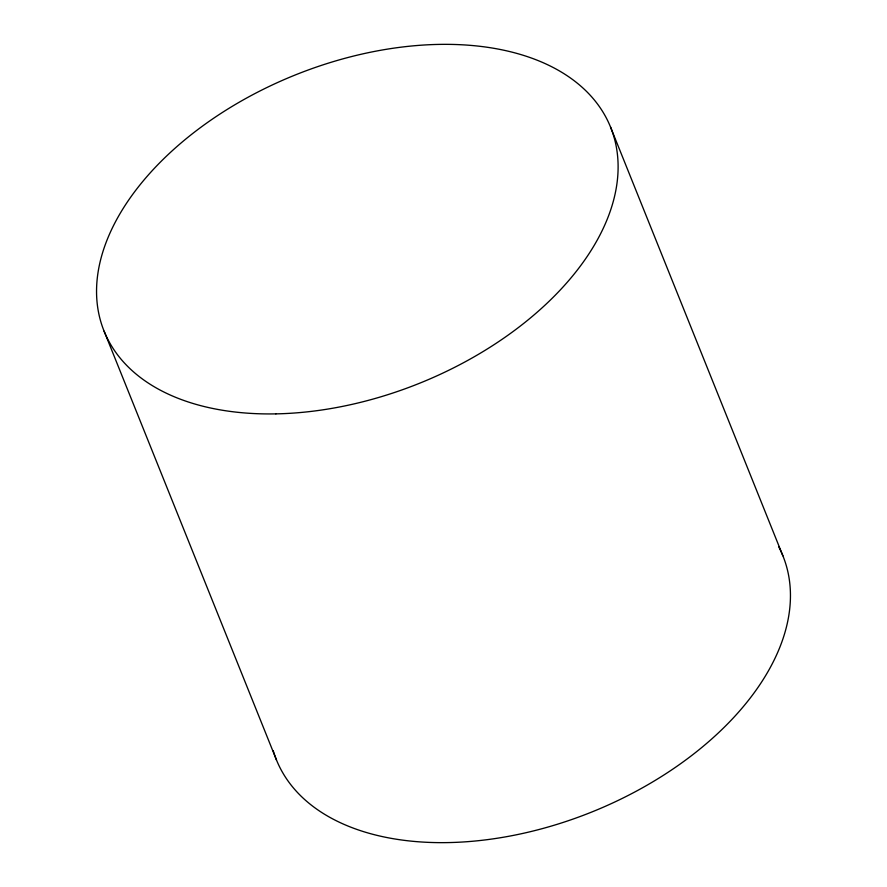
<?xml version="1.0" encoding="UTF-8"?>
<svg xmlns="http://www.w3.org/2000/svg" width="887" height="887" viewBox="0 0 887 887"><rect width="100%" height="100%" fill="white"/><g stroke="black" fill="none" stroke-linecap="round" stroke-linejoin="round"><path stroke-width="1.33" d="M610.522 127.041L782.866 555.761M104.134 331.239L276.478 759.959M778.708 546.78A273.008 166.202 -21.9 0 1 592.106 811.882A273.008 166.202 -21.9 0 1 273.207 750.624M275.901 413.874A273.008 166.202 -21.9 0 0 612.595 132.606A273.008 166.202 -21.9 0 0 183.487 140.944A273.008 166.202 -21.9 0 0 275.901 413.874"/></g></svg>
